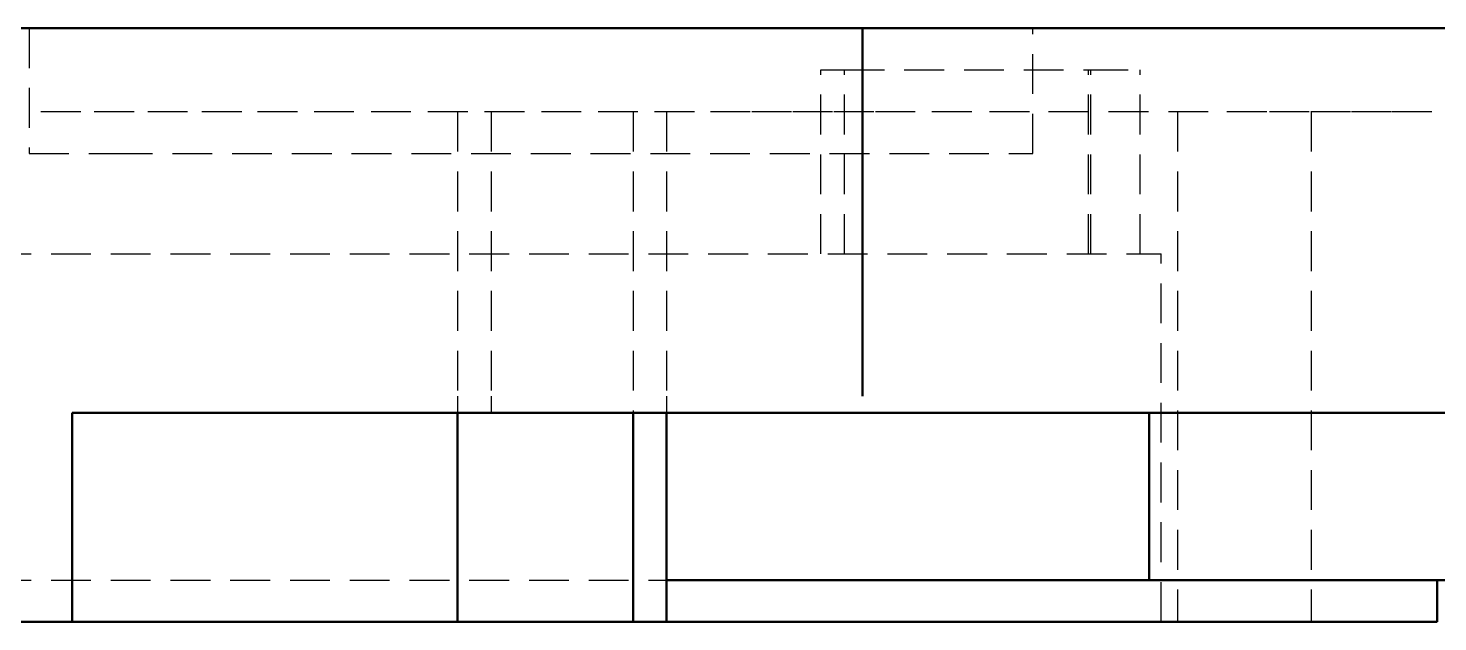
# Model space of a CAD drawing. Header units: millimetres. Extents: x 0 to 420, y 0 to 297.
# Drawn here: x 221.4 to 305.7, y 153.3 to 188.8 of the extents above; entities that cross this region are included whole.
import ezdxf

# ---------------------------------------------------------------- set-up
doc = ezdxf.new("R2010")
doc.units = ezdxf.units.MM
doc.header["$LTSCALE"] = 0.75
doc.linetypes.add('HIDDEN2', pattern=[4.7625, 3.175, -1.5875])
doc.layers.add('Sichtbar', color=7, linetype='Continuous', lineweight=50)
doc.layers.add('Verdeckt', color=7, linetype='HIDDEN2', lineweight=25)

msp = doc.modelspace()

# ---------------------------------------------------------------- linework, layer by layer
at = {"layer": 'Sichtbar', "extrusion": (-1, 2e-16, 0)}
for p, q in [((271.687, 188.763, 26.767), (271.272, 188.763, 26.823)), ((271.272, 188.763, 26.818), (271.272, 166.763, 26.818)), ((247.067, 153.263, 14.581), (247.067, 165.763, 14.581)), ((257.567, 165.763, 1.398), (257.567, 153.263, 1.398)), ((259.567, 165.763, 14.581), (259.567, 155.763, 14.581)), ((271.687, 165.763, 26.767), (271.272, 165.763, 26.823)), ((288.404, 155.763, 17.081), (288.404, 165.763, 17.081)), ((259.567, 153.263, 14.514), (259.567, 155.763, 14.514)), ((262.067, 155.763, 17.081), (288.404, 155.763, 17.081)), ((288.404, 155.763, 17.081), (321.755, 155.763, 12.114)), ((305.64, 153.263, 9.514), (305.64, 155.763, 9.514)), ((244.567, 153.263, 17.081), (224.029, 153.263, 17.081)), ((257.567, 153.263, 1.398), (249.067, 153.263, 1.398)), ((300.64, 153.263, 14.514), (259.567, 153.263, 14.514))]:
    msp.add_line(p, q, dxfattribs=at)
at = {"layer": 'Sichtbar', "extrusion": (0, 1, -2.967e-13)}
for centre, start, end in [((-262.067, 14.581, 155.763), 0, 90), ((-244.567, 14.581, 153.263), 90, 180)]:
    msp.add_arc(centre, 2.5, start, end, dxfattribs=at)
at = {"layer": 'Sichtbar', "extrusion": (1e-16, 1, -2.965e-13)}
msp.add_arc((-300.64, 9.514, 153.263), 5, 90, 180, dxfattribs=at)
at = {"layer": 'Sichtbar', "extrusion": (-2.57e-14, 1, -8.36e-13)}
msp.add_open_spline([(205.492, 188.763, 32.141), (212.924, 188.763, 31.961), (224.953, 188.763, 31.543), (242.922, 188.763, 29.903)], degree=3, dxfattribs=at)
at = {"layer": 'Sichtbar', "extrusion": (0, 1, 0)}
for points in [[(242.922, 188.763, 29.903), (246.76, 188.763, 29.555), (250.869, 188.763, 29.15), (255.261, 188.763, 28.679)], [(255.261, 188.763, 28.679), (256.762, 188.763, 28.518), (258.261, 188.763, 28.353), (259.758, 188.763, 28.185)], [(278.943, 188.763, 25.836), (276.531, 188.763, 26.153), (274.112, 188.763, 26.464), (271.687, 188.763, 26.767)], [(306.263, 188.763, 22), (304.842, 188.763, 22.21), (303.416, 188.763, 22.419), (301.987, 188.763, 22.627)], [(224.029, 153.263, 31.344), (219.859, 153.263, 31.596), (215.691, 153.263, 31.803), (211.529, 153.263, 31.956)]]:
    msp.add_open_spline(points, degree=3, dxfattribs=at)
at = {"layer": 'Sichtbar', "extrusion": (1.4304e-12, -1, 1.27173e-11)}
msp.add_open_spline([(271.272, 188.763, 26.818), (267.447, 188.763, 27.295), (263.608, 188.763, 27.752), (259.758, 188.763, 28.185)], degree=3, dxfattribs=at)
at = {"layer": 'Sichtbar', "extrusion": (6.518e-13, -1, 4.9631e-12)}
msp.add_open_spline([(301.987, 188.763, 22.627), (294.4, 188.763, 23.732), (286.707, 188.763, 24.817), (278.943, 188.763, 25.836)], degree=3, dxfattribs=at)
at = {"layer": 'Sichtbar', "extrusion": (7.13e-14, -1, 1.1773e-12)}
msp.add_open_spline([(255.261, 165.763, 28.679), (244.883, 165.763, 29.791), (234.448, 165.763, 30.712), (224.029, 165.763, 31.344)], degree=3, dxfattribs=at)
at = {"layer": 'Sichtbar'}
msp.add_open_spline([(224.029, 153.263, 31.344), (224.029, 157.43, 31.344), (224.029, 161.597, 31.344), (224.029, 165.763, 31.344)], degree=3, dxfattribs=at)
at = {"layer": 'Sichtbar', "extrusion": (0, 1, 0)}
msp.add_open_spline([(259.758, 165.763, 28.185), (259.009, 165.763, 28.269), (258.26, 165.763, 28.353), (256.761, 165.763, 28.517), (256.011, 165.763, 28.599), (255.261, 165.763, 28.679)], degree=3, knots=[0, 0, 0, 0, 0.4521824, 0.4521824, 0.9046881, 0.9046881, 0.9046881, 0.9046881], dxfattribs=at)
at = {"layer": 'Sichtbar', "extrusion": (1.9759e-12, -1, 1.73135e-11)}
msp.add_open_spline([(271.272, 165.763, 26.818), (269.357, 165.763, 27.057), (267.441, 165.763, 27.29), (263.603, 165.763, 27.746), (261.681, 165.763, 27.969), (259.758, 165.763, 28.185)], degree=3, knots=[0, 0, 0, 0, 1.157975, 1.157975, 2.318953, 2.318953, 2.318953, 2.318953], dxfattribs=at)
at = {"layer": 'Sichtbar', "extrusion": (4.763e-13, -1, 3.7057e-12)}
msp.add_open_spline([(301.987, 165.763, 22.627), (296.97, 165.763, 23.358), (291.964, 165.763, 24.071), (281.862, 165.763, 25.459), (276.778, 165.763, 26.131), (271.687, 165.763, 26.767)], degree=3, knots=[0, 0, 0, 0, 3.041963, 3.041963, 6.122642, 6.122642, 6.122642, 6.122642], dxfattribs=at)
at = {"layer": 'Sichtbar', "extrusion": (7.3351e-12, -1, 5.01241e-11)}
msp.add_open_spline([(314.395, 165.763, 20.793), (312.334, 165.763, 21.101), (310.277, 165.763, 21.407), (306.14, 165.763, 22.019), (304.064, 165.763, 22.324), (301.987, 165.763, 22.627)], degree=3, knots=[0, 0, 0, 0, 1.250162, 1.250162, 2.510469, 2.510469, 2.510469, 2.510469], dxfattribs=at)
at = {"layer": 'Sichtbar', "extrusion": (-4.213e-13, 1, -8.77e-13)}
msp.add_open_spline([(249.067, 153.263, 1.398), (248.802, 153.263, 1.398), (248.542, 153.263, 1.45), (248.061, 153.263, 1.652), (247.844, 153.263, 1.797), (247.474, 153.263, 2.164), (247.324, 153.263, 2.384), (247.171, 153.263, 2.748), (247.132, 153.263, 2.875), (247.093, 153.263, 3.069), (247.083, 153.263, 3.135), (247.073, 153.263, 3.233), (247.071, 153.263, 3.266), (247.068, 153.263, 3.316), (247.068, 153.263, 3.332), (247.067, 153.263, 3.357), (247.067, 153.263, 3.365), (247.067, 153.263, 3.378), (247.067, 153.263, 3.382), (247.067, 153.263, 3.388), (247.067, 153.263, 3.39), (247.067, 153.263, 3.393), (247.067, 153.263, 3.394), (247.067, 153.263, 3.396), (247.067, 153.263, 3.397), (247.067, 153.263, 3.398)], degree=3, knots=[0, 0, 0, 0, 0.1587202, 0.1587202, 0.3141039, 0.3141039, 0.4723176, 0.4723176, 0.5518746, 0.5518746, 0.5916143, 0.5916143, 0.6114769, 0.6114769, 0.6214074, 0.6214074, 0.6263726, 0.6263726, 0.6288551, 0.6288551, 0.6300965, 0.6300965, 0.6307136, 0.6307136, 0.6313114, 0.6313114, 0.6313114, 0.6313114], dxfattribs=at)
at = {"layer": 'Sichtbar', "extrusion": (2.234e-13, 1, -6.782e-13)}
msp.add_open_spline([(259.567, 153.263, 3.398), (259.567, 153.263, 3.134), (259.515, 153.263, 2.874), (259.313, 153.263, 2.392), (259.168, 153.263, 2.175), (258.801, 153.263, 1.805), (258.581, 153.263, 1.656), (258.217, 153.263, 1.502), (258.09, 153.263, 1.463), (257.896, 153.263, 1.424), (257.83, 153.263, 1.415), (257.732, 153.263, 1.405), (257.699, 153.263, 1.402), (257.649, 153.263, 1.4), (257.633, 153.263, 1.399), (257.608, 153.263, 1.399), (257.6, 153.263, 1.399), (257.587, 153.263, 1.398), (257.583, 153.263, 1.398), (257.577, 153.263, 1.398), (257.575, 153.263, 1.398), (257.572, 153.263, 1.398), (257.571, 153.263, 1.398), (257.569, 153.263, 1.398), (257.568, 153.263, 1.399), (257.567, 153.263, 1.398)], degree=3, knots=[0, 0, 0, 0, 0.1587202, 0.1587202, 0.3141039, 0.3141039, 0.4723176, 0.4723176, 0.5518746, 0.5518746, 0.5916143, 0.5916143, 0.611477, 0.611477, 0.6214074, 0.6214074, 0.6263726, 0.6263726, 0.6288551, 0.6288551, 0.6300965, 0.6300965, 0.6307136, 0.6307136, 0.6313295, 0.6313295, 0.6313295, 0.6313295], dxfattribs=at)
at = {"layer": 'Verdeckt', "extrusion": (-1, 2e-16, 0)}
for p, q in [((221.449, 188.763, -32.599), (221.449, 181.263, -32.599)), ((221.449, 188.763, -25.099), (221.449, 181.263, -25.099)), ((268.792, 175.263, -13.14), (268.792, 186.263, -13.14)), ((270.2, 175.263, -11.186), (270.2, 186.263, -11.186)), ((284.78, 175.263, -6.377), (284.78, 186.263, -6.377)), ((284.934, 175.263, -19.987), (284.934, 186.263, -19.987)), ((287.873, 175.263, -8.142), (287.873, 186.263, -8.142)), ((224.545, 183.763, 16.349), (221.348, 183.763, 16.426)), ((227.728, 183.763, 16.243), (224.545, 183.763, 16.349)), ((230.923, 183.763, 16.107), (227.728, 183.763, 16.243)), ((234.17, 183.763, 15.941), (230.923, 183.763, 16.107)), ((237.493, 183.763, 15.744), (234.17, 183.763, 15.941)), ((240.872, 183.763, 15.516), (237.493, 183.763, 15.744)), ((244.274, 183.763, 15.261), (240.872, 183.763, 15.516)), ((247.673, 183.763, 14.981), (244.274, 183.763, 15.261)), ((247.067, 183.763, 6.898), (247.067, 166.763, 6.898)), ((251.067, 183.763, 14.679), (247.673, 183.763, 14.981)), ((249.067, 183.763, 8.898), (249.067, 166.763, 8.898)), ((254.461, 183.763, 14.358), (251.067, 183.763, 14.679)), ((257.853, 183.763, 14.022), (254.461, 183.763, 14.358)), ((257.567, 183.763, 1.398), (257.567, 165.763, 1.398)), ((261.228, 183.763, 13.672), (257.853, 183.763, 14.022)), ((259.567, 183.763, 6.899), (259.567, 166.763, 6.899)), ((264.565, 183.763, 13.312), (261.228, 183.763, 13.672)), ((267.034, 183.763, 13.036), (264.565, 183.763, 13.312)), ((269.489, 183.763, 12.754), (267.034, 183.763, 13.036)), ((271.948, 183.763, 12.463), (269.489, 183.763, 12.754)), ((274.432, 183.763, 12.163), (271.948, 183.763, 12.463)), ((277.805, 183.763, 11.744), (274.432, 183.763, 12.163)), ((281.255, 183.763, 11.305), (277.805, 183.763, 11.744)), ((284.778, 183.763, 10.847), (281.255, 183.763, 11.305)), ((288.362, 183.763, 10.374), (284.778, 183.763, 10.847)), ((291.943, 183.763, 9.895), (288.362, 183.763, 10.374)), ((290.098, 183.763, 3.715), (290.098, 153.263, 3.715)), ((295.444, 183.763, 9.421), (291.943, 183.763, 9.895)), ((297.982, 183.763, 9.074), (295.444, 183.763, 9.421)), ((300.456, 183.763, 8.733), (297.982, 183.763, 9.074)), ((298.098, 183.763, 3.715), (298.098, 153.263, 3.715)), ((302.89, 183.763, 8.398), (300.456, 183.763, 8.733)), ((305.309, 183.763, 8.065), (302.89, 183.763, 8.398)), ((308.539, 183.763, 7.621), (305.309, 183.763, 8.065)), ((226.448, 181.263, -20.099), (276.448, 181.263, -20.093)), ((281.449, 181.263, -32.586), (281.449, 181.263, -25.092)), ((289.126, 153.263, -4.841), (289.126, 175.263, -4.841)), ((247.067, 166.763, 6.898), (247.067, 165.763, 6.898)), ((249.067, 166.763, 8.898), (249.067, 165.763, 8.898)), ((259.567, 166.763, 6.899), (259.567, 165.763, 6.899))]:
    msp.add_line(p, q, dxfattribs=at)
at = {"layer": 'Verdeckt', "extrusion": (-9e-16, 1, -3.015e-13)}
msp.add_arc((-226.449, -25.099, 181.263), 5, 0, 89.99349, dxfattribs=at)
at = {"layer": 'Verdeckt', "extrusion": (5e-16, 1, -3.011e-13)}
msp.add_arc((-276.449, -25.093, 181.263), 5, 89.99349, 179.99348, dxfattribs=at)
at = {"layer": 'Verdeckt'}
for points in [[(281.449, 181.263, -32.586), (281.449, 183.763, -32.586), (281.449, 186.263, -32.586), (281.449, 188.763, -32.586)], [(259.567, 166.763, 6.898), (259.567, 166.763, 6.898), (259.567, 166.763, 6.899), (259.567, 166.763, 6.899)]]:
    msp.add_open_spline(points, degree=3, dxfattribs=at)
at = {"layer": 'Verdeckt', "extrusion": (1.925e-13, 1, -6.043e-13)}
msp.add_open_spline([(268.792, 186.263, -13.14), (268.792, 186.263, -12.313), (269.261, 186.263, -11.485), (270.2, 186.263, -11.186)], degree=3, dxfattribs=at)
at = {"layer": 'Verdeckt', "extrusion": (-2.532e-13, 1, 5.785e-13)}
msp.add_open_spline([(270.2, 186.263, -11.186), (270.628, 186.263, -11.113), (271.48, 186.263, -10.96), (272.749, 186.263, -10.707), (274.005, 186.263, -10.428), (275.249, 186.263, -10.12), (276.277, 186.263, -9.839), (277.092, 186.263, -9.598), (277.7, 186.263, -9.409), (278.306, 186.263, -9.211), (278.908, 186.263, -9.004), (279.508, 186.263, -8.788), (280.105, 186.263, -8.562), (280.699, 186.263, -8.326), (281.191, 186.263, -8.122), (281.584, 186.263, -7.953), (281.878, 186.263, -7.824), (282.171, 186.263, -7.692), (282.464, 186.263, -7.557), (282.755, 186.263, -7.419), (283.047, 186.263, -7.279), (283.289, 186.263, -7.16), (283.482, 186.263, -7.063), (283.627, 186.263, -6.99), (283.772, 186.263, -6.916), (283.916, 186.263, -6.841), (284.036, 186.263, -6.778), (284.132, 186.263, -6.728), (284.205, 186.263, -6.69), (284.277, 186.263, -6.651), (284.349, 186.263, -6.613), (284.421, 186.263, -6.574), (284.481, 186.263, -6.541), (284.528, 186.263, -6.515), (284.564, 186.263, -6.496), (284.6, 186.263, -6.476), (284.63, 186.263, -6.46), (284.654, 186.263, -6.447), (284.672, 186.263, -6.437), (284.69, 186.263, -6.427), (284.708, 186.263, -6.417), (284.723, 186.263, -6.409), (284.735, 186.263, -6.402), (284.744, 186.263, -6.397), (284.751, 186.263, -6.393), (284.757, 186.263, -6.39), (284.762, 186.263, -6.387), (284.766, 186.263, -6.385), (284.77, 186.263, -6.383), (284.773, 186.263, -6.381), (284.775, 186.263, -6.38), (284.776, 186.263, -6.379), (284.778, 186.263, -6.378), (284.779, 186.263, -6.378), (284.779, 186.263, -6.378), (284.78, 186.263, -6.377), (284.78, 186.263, -6.377), (284.78, 186.263, -6.377)], degree=3, knots=[-3.085503, -3.085503, -3.085503, -3.085503, -2.82511, -2.566383, -2.309075, -2.052908, -1.797571, -1.670106, -1.542716, -1.415353, -1.287967, -1.160505, -1.03291, -0.905126, -0.777092, -0.712962, -0.648746, -0.584435, -0.520022, -0.455499, -0.390856, -0.326085, -0.293649, -0.261178, -0.22867, -0.196125, -0.163541, -0.147234, -0.130917, -0.114589, -0.098252, -0.081904, -0.065545, -0.057361, -0.049175, -0.040986, -0.032795, -0.028698, -0.0246, -0.020502, -0.016403, -0.012303, -0.010253, -0.008203, -0.006152, -0.005127, -0.004102, -0.003076, -0.002051, -0.001538, -0.001025, -0.000769, -0.000513, -0.000256, -0.000128, -0.000064, 0, 0, 0, 0], dxfattribs=at)
at = {"layer": 'Verdeckt', "extrusion": (2.24e-13, 1, -2.637e-13)}
msp.add_open_spline([(284.78, 186.263, -6.377), (284.847, 186.263, -6.34), (284.95, 186.263, -6.289), (285.09, 186.263, -6.23), (285.196, 186.263, -6.192), (285.303, 186.263, -6.159), (285.412, 186.263, -6.132), (285.524, 186.263, -6.112), (285.637, 186.263, -6.098), (285.733, 186.263, -6.091), (285.813, 186.263, -6.09), (285.883, 186.263, -6.09), (285.992, 186.263, -6.095), (286.135, 186.263, -6.111), (286.302, 186.263, -6.144), (286.465, 186.263, -6.19), (286.621, 186.263, -6.249), (286.772, 186.263, -6.32), (286.915, 186.263, -6.402), (287.051, 186.263, -6.495), (287.178, 186.263, -6.599), (287.297, 186.263, -6.712), (287.406, 186.263, -6.835), (287.506, 186.263, -6.966), (287.595, 186.263, -7.104), (287.673, 186.263, -7.251), (287.739, 186.263, -7.403), (287.784, 186.263, -7.536), (287.813, 186.263, -7.644), (287.832, 186.263, -7.727), (287.847, 186.263, -7.811), (287.857, 186.263, -7.882), (287.863, 186.263, -7.939), (287.867, 186.263, -7.982), (287.87, 186.263, -8.026), (287.872, 186.263, -8.07), (287.873, 186.263, -8.102), (287.873, 186.263, -8.124), (287.873, 186.263, -8.134), (287.873, 186.263, -8.146), (287.873, 186.263, -8.165), (287.873, 186.263, -8.192), (287.873, 186.263, -8.225), (287.873, 186.263, -8.268), (287.873, 186.263, -8.322), (287.873, 186.263, -8.387), (287.873, 186.263, -8.474), (287.873, 186.263, -8.583), (287.873, 186.263, -8.756), (287.873, 186.263, -8.973), (287.873, 186.263, -9.234), (287.873, 186.263, -9.494), (287.873, 186.263, -9.754), (287.873, 186.263, -10.015), (287.873, 186.263, -10.275), (287.873, 186.263, -10.623), (287.873, 186.263, -11.057), (287.873, 186.263, -11.577), (287.873, 186.263, -12.098), (287.873, 186.263, -12.619), (287.873, 186.263, -13.14), (287.873, 186.263, -13.661), (287.873, 186.263, -14.182), (287.873, 186.263, -14.702), (287.873, 186.263, -15.223), (287.873, 186.263, -15.657), (287.873, 186.263, -16.004), (287.873, 186.263, -16.265), (287.873, 186.263, -16.525), (287.873, 186.263, -16.786), (287.873, 186.263, -17.046), (287.873, 186.263, -17.307), (287.873, 186.263, -17.524), (287.873, 186.263, -17.697), (287.873, 186.263, -17.806), (287.873, 186.263, -17.892), (287.873, 186.263, -17.958), (287.873, 186.263, -18.012), (287.873, 186.263, -18.055), (287.873, 186.263, -18.088), (287.873, 186.263, -18.115), (287.873, 186.263, -18.132), (287.873, 186.263, -18.137), (287.873, 186.263, -18.138)], degree=3, knots=[-3.690569, -3.690569, -3.690569, -3.690569, -3.644508, -3.62186, -3.59937, -3.576952, -3.554509, -3.531937, -3.509123, -3.485945, -3.47418, -3.46123, -3.443725, -3.409154, -3.375066, -3.341363, -3.30796, -3.274787, -3.241781, -3.208892, -3.176074, -3.143287, -3.110493, -3.077652, -3.044722, -3.011655, -2.978398, -2.944884, -2.928004, -2.911031, -2.893952, -2.876755, -2.868108, -2.859426, -2.850707, -2.841951, -2.833153, -2.830948, -2.828739, -2.827204, -2.823949, -2.817439, -2.810928, -2.804418, -2.791398, -2.778377, -2.765356, -2.739315, -2.713274, -2.661192, -2.609109, -2.557027, -2.504944, -2.452862, -2.400779, -2.348696, -2.24453, -2.140364, -2.036198, -1.932031, -1.827865, -1.723699, -1.619532, -1.515366, -1.4112, -1.307034, -1.254951, -1.202868, -1.150786, -1.098703, -1.04662, -0.994538, -0.942456, -0.916415, -0.890373, -0.877353, -0.864332, -0.851312, -0.844802, -0.838291, -0.831781, -0.828526, -0.828272, -0.828272, -0.828272, -0.828272], dxfattribs=at)
at = {"layer": 'Verdeckt', "extrusion": (-1e-16, 1, -2.435e-13)}
msp.add_open_spline([(204.904, 175.263, 4.658), (204.904, 175.263, 4.487), (204.916, 175.263, 4.148), (204.967, 175.263, 3.644), (205.051, 175.263, 3.15), (205.167, 175.263, 2.668), (205.314, 175.263, 2.198), (205.49, 175.263, 1.742), (205.694, 175.263, 1.301), (205.926, 175.263, 0.875), (206.184, 175.263, 0.467), (206.466, 175.263, 0.077), (206.773, 175.263, -0.294), (207.102, 175.263, -0.645), (207.452, 175.263, -0.974), (207.823, 175.263, -1.28), (208.213, 175.263, -1.563), (208.622, 175.263, -1.82), (209.047, 175.263, -2.052), (209.488, 175.263, -2.256), (209.944, 175.263, -2.432), (210.335, 175.263, -2.554), (210.654, 175.263, -2.637), (210.896, 175.263, -2.691), (211.141, 175.263, -2.737), (211.389, 175.263, -2.775), (211.598, 175.263, -2.8), (211.765, 175.263, -2.815), (211.892, 175.263, -2.825), (212.019, 175.263, -2.833), (212.147, 175.263, -2.838), (212.254, 175.263, -2.841), (212.329, 175.263, -2.842), (212.372, 175.263, -2.842), (212.402, 175.263, -2.842), (212.444, 175.263, -2.842), (212.516, 175.263, -2.842), (212.634, 175.263, -2.842), (212.797, 175.263, -2.842), (213.006, 175.263, -2.842), (213.258, 175.263, -2.842), (213.552, 175.263, -2.842), (214.027, 175.263, -2.842), (214.719, 175.263, -2.842), (215.664, 175.263, -2.842), (216.754, 175.263, -2.842), (217.982, 175.263, -2.842), (219.341, 175.263, -2.842), (220.82, 175.263, -2.842), (222.413, 175.263, -2.842), (224.741, 175.263, -2.842), (227.874, 175.263, -2.842), (231.863, 175.263, -2.842), (236.112, 175.263, -2.842), (240.555, 175.263, -2.842), (245.128, 175.263, -2.842), (249.765, 175.263, -2.842), (254.403, 175.263, -2.842), (258.976, 175.263, -2.842), (263.419, 175.263, -2.842), (268.896, 175.263, -2.842), (274.932, 175.263, -2.842), (280.9, 175.263, -2.842), (284.791, 175.263, -2.842), (286.636, 175.263, -2.842), (287.127, 175.263, -2.842)], degree=3, knots=[-17.299637, -17.299637, -17.299637, -17.299637, -17.197139, -17.095989, -16.995976, -16.896907, -16.798614, -16.70095, -16.603787, -16.507016, -16.410539, -16.314272, -16.218141, -16.122075, -16.02601, -15.929878, -15.833611, -15.737134, -15.640363, -15.5432, -15.445537, -15.347244, -15.297809, -15.248161, -15.198276, -15.148133, -15.097706, -15.072377, -15.046967, -15.021474, -14.995892, -14.970219, -14.957346, -14.950901, -14.94445, -14.939619, -14.925261, -14.90158, -14.868776, -14.827055, -14.776617, -14.717666, -14.650404, -14.49176, -14.302306, -14.083663, -13.837454, -13.565299, -13.268821, -12.94964, -12.609379, -11.872102, -11.069962, -10.215932, -9.322984, -8.40409, -7.472224, -6.540358, -5.621464, -4.728516, -3.874486, -2.335069, -1.106995, -0.294045, 0, 0, 0, 0], dxfattribs=at)
at = {"layer": 'Verdeckt', "extrusion": (7.918e-13, 1, 3.37e-13)}
msp.add_open_spline([(287.127, 175.263, -2.842), (287.172, 175.263, -2.842), (287.263, 175.263, -2.845), (287.397, 175.263, -2.859), (287.529, 175.263, -2.881), (287.699, 175.263, -2.922), (287.905, 175.263, -2.994), (288.137, 175.263, -3.111), (288.351, 175.263, -3.255), (288.511, 175.263, -3.397), (288.628, 175.263, -3.521), (288.71, 175.263, -3.62), (288.785, 175.263, -3.724), (288.854, 175.263, -3.833), (288.916, 175.263, -3.947), (288.961, 175.263, -4.045), (288.994, 175.263, -4.125), (289.016, 175.263, -4.186), (289.037, 175.263, -4.248), (289.055, 175.263, -4.311), (289.072, 175.263, -4.375), (289.086, 175.263, -4.44), (289.096, 175.263, -4.494), (289.103, 175.263, -4.538), (289.108, 175.263, -4.571), (289.113, 175.263, -4.605), (289.116, 175.263, -4.638), (289.119, 175.263, -4.666), (289.121, 175.263, -4.689), (289.122, 175.263, -4.705), (289.123, 175.263, -4.722), (289.124, 175.263, -4.739), (289.125, 175.263, -4.756), (289.125, 175.263, -4.771), (289.126, 175.263, -4.782), (289.126, 175.263, -4.791), (289.126, 175.263, -4.799), (289.126, 175.263, -4.806), (289.126, 175.263, -4.812), (289.126, 175.263, -4.816), (289.126, 175.263, -4.821), (289.126, 175.263, -4.825), (289.126, 175.263, -4.828), (289.126, 175.263, -4.831), (289.126, 175.263, -4.833), (289.126, 175.263, -4.835), (289.126, 175.263, -4.837), (289.126, 175.263, -4.838), (289.126, 175.263, -4.839), (289.126, 175.263, -4.84), (289.126, 175.263, -4.84), (289.126, 175.263, -4.841), (289.126, 175.263, -4.841), (289.126, 175.263, -4.841), (289.126, 175.263, -4.842), (289.126, 175.263, -4.842), (289.126, 175.263, -4.842), (289.126, 175.263, -4.842), (289.126, 175.263, -4.842)], degree=3, knots=[-0.6279566, -0.6279566, -0.6279566, -0.6279566, -0.6006238, -0.5736509, -0.5469807, -0.5205622, -0.4683353, -0.4166462, -0.3652733, -0.3140455, -0.2884275, -0.2627919, -0.2371202, -0.2113925, -0.1855862, -0.1596758, -0.1466708, -0.1336283, -0.1205439, -0.1074129, -0.0942303, -0.0809906, -0.067688, -0.061011, -0.0543159, -0.047602, -0.0408683, -0.0341139, -0.0307287, -0.027338, -0.0239417, -0.0205396, -0.0171317, -0.0137178, -0.0120086, -0.0102978, -0.0085855, -0.0068716, -0.0060141, -0.0051561, -0.0042978, -0.003439, -0.0025799, -0.0021501, -0.0017203, -0.0012904, -0.0010754, -0.0008603, -0.0006453, -0.0004302, -0.0003226, -0.0002151, -0.0001613, -0.0001075, -0.0000537, -0.0000269, -0.0000134, 0, 0, 0, 0], dxfattribs=at)
at = {"layer": 'Verdeckt', "extrusion": (0, 1, 0)}
msp.add_open_spline([(204.904, 155.763, -22.842), (223.125, 155.763, -22.842), (241.346, 155.763, -22.842), (259.567, 155.763, -22.842)], degree=3, dxfattribs=at)

doc.saveas('drawing.dxf')
